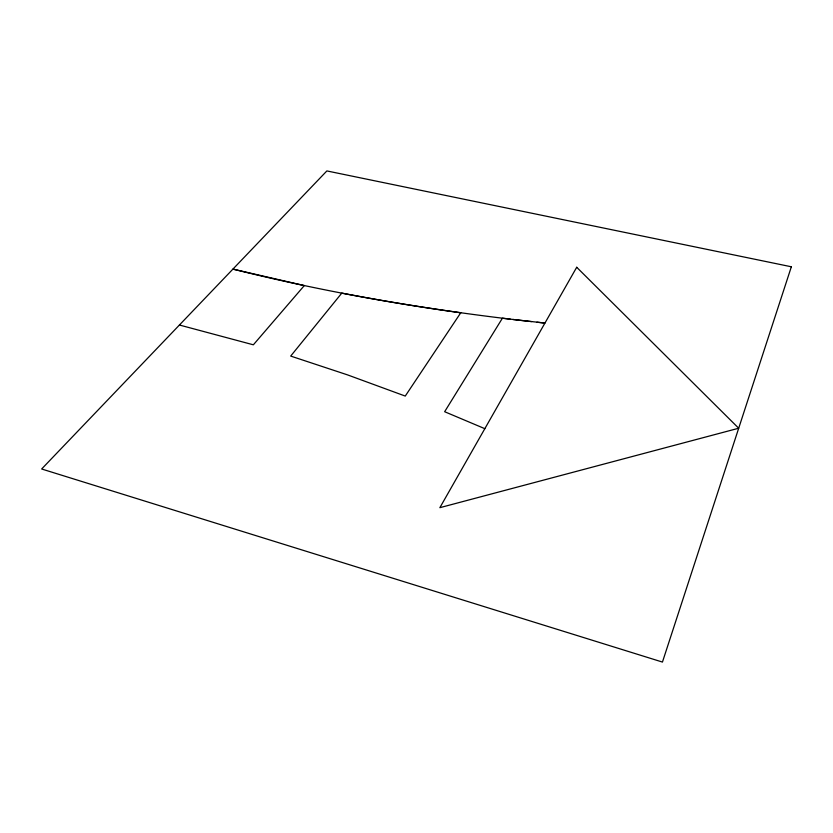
<?xml version="1.0" encoding="UTF-8"?>
<svg xmlns="http://www.w3.org/2000/svg" width="833" height="833" viewBox="0 0 833 833"><rect width="100%" height="100%" fill="white"/><g stroke="black" fill="none" stroke-linecap="round" stroke-linejoin="round"><path stroke-width="1.25" d="M536.91 322.204L544.949 323.069L512.972 319.476M531.569 321.611C431.067 310.365 331.055 293.695 232.917 269.101L304.316 285.573L253.357 344.81L179.418 325.016M510.327 319.164L502.414 318.206L444.645 411.721L484.837 428.683M791.35 266.779L662.443 662.068L41.65 468.989L326.869 170.932L791.35 266.779M576.707 267.268L439.866 507.672L738.694 428.235L576.707 267.268M460.764 312.76L405.255 396.071L347.403 374.84L290.696 356.076L341.79 293.122A918.101 315.749 2.8 0 0 400.1 303.535A926.671 317.248 2.9 0 0 460.764 312.76"/></g></svg>
